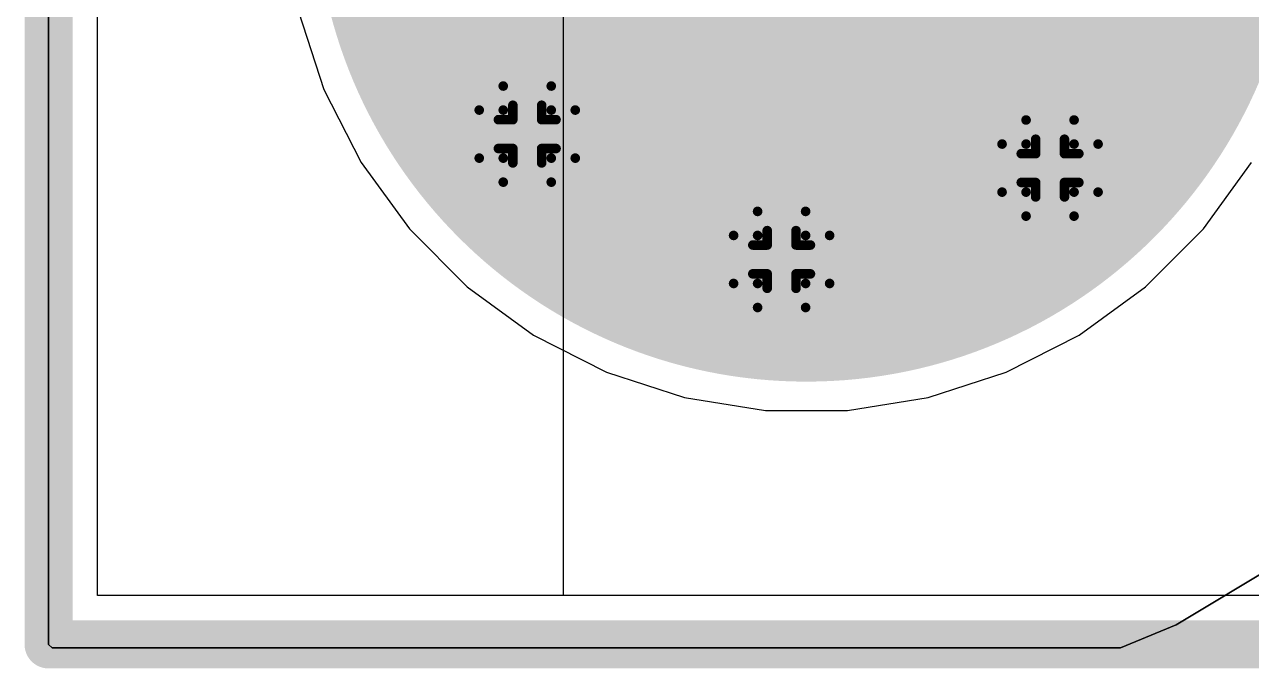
# Model space of a CAD drawing. Header units: inches. Extents: x -4 to 5258, y -4 to 5281.
# Drawn here: x -4.14 to 2.35, y -4.12 to -0.71 of the extents above; entities that cross this region are included whole.
import ezdxf

# ---------------------------------------------------------------- set-up
doc = ezdxf.new("R2010")
doc.units = ezdxf.units.IN
for name, color, linetype in [('Board Outline', 216, 'Continuous'), ('Bottom Layer', 5, 'Continuous'), ('Bottom Solder', 6, 'Continuous'), ('Drill Drawing', 1, 'Continuous'), ('Layer 1', 16, 'Continuous'), ('Layer 2', 76, 'Continuous'), ('Multi-Layer', 9, 'Continuous'), ('Pad Holes', 156, 'Continuous'), ('Top Layer', 1, 'Continuous'), ('Top Solder', 216, 'Continuous'), ('Via Holes', 16, 'Continuous')]:
    doc.layers.add(name, color=color, linetype=linetype)

msp = doc.modelspace()

# ---------------------------------------------------------------- hatches: boundary and pattern name
at = {"layer": 'Bottom Layer'}
h = msp.add_hatch(color=5, dxfattribs=at)
edge = h.paths.add_edge_path()
edge.add_arc((0, 0), 2.5, 0, 360)
h = msp.add_hatch(color=5, dxfattribs=at)
edge = h.paths.add_edge_path()
edge.add_arc((-1.4769, -1.2932), 0.3, 0, 360)
h = msp.add_hatch(color=5, dxfattribs=at)
edge = h.paths.add_edge_path()
edge.add_arc((1.289, -1.4728), 0.3, 0, 360)
h = msp.add_hatch(color=5, dxfattribs=at)
edge = h.paths.add_edge_path()
edge.add_arc((-0.1312, -1.9558), 0.3, 0, 360)
at = {"layer": 'Bottom Solder'}
h = msp.add_hatch(color=6, dxfattribs=at)
edge = h.paths.add_edge_path()
edge.add_arc((0, 0), 2.6016, 0, 360)
h = msp.add_hatch(color=6, dxfattribs=at)
edge = h.paths.add_edge_path()
edge.add_arc((-1.4769, -1.2932), 0.4016, 0, 360)
h = msp.add_hatch(color=6, dxfattribs=at)
edge = h.paths.add_edge_path()
edge.add_arc((1.289, -1.4728), 0.4016, 0, 360)
h = msp.add_hatch(color=6, dxfattribs=at)
edge = h.paths.add_edge_path()
edge.add_arc((-0.1312, -1.9558), 0.4016, 0, 360)
at = {"layer": 'Layer 1'}
h = msp.add_hatch(color=16, dxfattribs=at)
edge = h.paths.add_edge_path()
edge.add_arc((0, 0), 2.5, 0, 360)
h = msp.add_hatch(color=16, dxfattribs=at)
edge = h.paths.add_edge_path()
edge.add_arc((-1.4769, -1.2932), 0.3, 0, 360)
h = msp.add_hatch(color=16, dxfattribs=at)
edge = h.paths.add_edge_path()
edge.add_arc((1.289, -1.4728), 0.3, 0, 360)
h = msp.add_hatch(color=16, dxfattribs=at)
edge = h.paths.add_edge_path()
edge.add_arc((-0.1312, -1.9558), 0.3, 0, 360)
at = {"layer": 'Layer 2'}
h = msp.add_hatch(color=76, dxfattribs=at)
edge = h.paths.add_edge_path()
edge.add_arc((0, 0), 2.5, 0, 360)
h = msp.add_hatch(color=76, dxfattribs=at)
edge = h.paths.add_edge_path()
edge.add_arc((-1.4769, -1.2932), 0.3, 0, 360)
h = msp.add_hatch(color=76, dxfattribs=at)
edge = h.paths.add_edge_path()
edge.add_arc((1.289, -1.4728), 0.3, 0, 360)
h = msp.add_hatch(color=76, dxfattribs=at)
edge = h.paths.add_edge_path()
edge.add_arc((-0.1312, -1.9558), 0.3, 0, 360)
at = {"layer": 'Multi-Layer'}
h = msp.add_hatch(color=9, dxfattribs=at)
edge = h.paths.add_edge_path()
edge.add_arc((0, 0), 2.5, 0, 360)
at = {"layer": 'Pad Holes'}
h = msp.add_hatch(color=7, dxfattribs=at)
edge = h.paths.add_edge_path()
edge.add_arc((0, 0), 1.55, 0, 360)
at = {"layer": 'Top Layer'}
h = msp.add_hatch(color=1, dxfattribs=at)
edge = h.paths.add_edge_path()
edge.add_arc((0, 0), 2.5, 0, 360)
h = msp.add_hatch(color=1, dxfattribs=at)
edge = h.paths.add_edge_path()
edge.add_arc((-1.4769, -1.2932), 0.3, 0, 360)
h = msp.add_hatch(color=1, dxfattribs=at)
edge = h.paths.add_edge_path()
edge.add_arc((1.289, -1.4728), 0.3, 0, 360)
h = msp.add_hatch(color=1, dxfattribs=at)
edge = h.paths.add_edge_path()
edge.add_arc((-0.1312, -1.9558), 0.3, 0, 360)
at = {"layer": 'Top Solder'}
h = msp.add_hatch(color=216, dxfattribs=at)
edge = h.paths.add_edge_path()
edge.add_arc((0, 0), 2.6016, 0, 360)
h = msp.add_hatch(color=216, dxfattribs=at)
edge = h.paths.add_edge_path()
edge.add_arc((-1.4769, -1.2932), 0.4016, 0, 360)
h = msp.add_hatch(color=216, dxfattribs=at)
edge = h.paths.add_edge_path()
edge.add_arc((1.289, -1.4728), 0.4016, 0, 360)
h = msp.add_hatch(color=216, dxfattribs=at)
edge = h.paths.add_edge_path()
edge.add_arc((-0.1312, -1.9558), 0.4016, 0, 360)
at = {"layer": 'Via Holes'}
h = msp.add_hatch(color=7, dxfattribs=at)
edge = h.paths.add_edge_path()
edge.add_arc((-1.4769, -1.2932), 0.15, 0, 360)
h = msp.add_hatch(color=7, dxfattribs=at)
edge = h.paths.add_edge_path()
edge.add_arc((1.289, -1.4728), 0.15, 0, 360)
h = msp.add_hatch(color=7, dxfattribs=at)
edge = h.paths.add_edge_path()
edge.add_arc((-0.1312, -1.9558), 0.15, 0, 360)

# ---------------------------------------------------------------- linework, layer by layer
at = {"layer": 'Board Outline'}
for points in [[(-4.0093, -3.9907, 0.254, 0.254, 0), (-4.0093, 106.0093, 0.254, 0.254, 0)], [(-4.0093, -3.9907, 0.254, 0.254, 0), (145.9907, -3.9907, 0.254, 0.254, 0)]]:
    msp.add_lwpolyline(points, format="xyseb", dxfattribs=at)
msp.add_lwpolyline([(-4.0728, -3.9907, 0.127, 0.127, 1), (-3.9458, -3.9907, 0.127, 0.127, 1)], format="xyseb", close=True, dxfattribs=at)
msp.add_lwpolyline([(-4.0728, -3.9907, 0.127, 0.127, 1), (-3.9458, -3.9907, 0.127, 0.127, 1)], format="xyseb", close=True, dxfattribs=at)
at = {"layer": 'Bottom Layer'}
for p, q in [((-4.0093, 1.6607), (-4.0093, -3.9907)), ((1.9565, -3.8868), (2.5056, -3.5577)), ((1.6607, -4.0093), (1.9565, -3.8868)), ((-4.0093, -3.9907), (-3.9907, -4.0093)), ((-3.9907, -4.0093), (1.6607, -4.0093))]:
    msp.add_line(p, q, dxfattribs=at)
at = {"layer": 'Bottom Solder'}
for p, q in [((-4.0093, 1.6607), (-4.0093, -3.9907)), ((1.9565, -3.8868), (2.5056, -3.5577)), ((1.6607, -4.0093), (1.9565, -3.8868)), ((-4.0093, -3.9907), (-3.9907, -4.0093)), ((-3.9907, -4.0093), (1.6607, -4.0093))]:
    msp.add_line(p, q, dxfattribs=at)
at = {"layer": 'Drill Drawing'}
for points in [[(-1.6039, -1.1662, 0.0508, 0.0508, 0), (-1.6039, -1.0392, 0.0508, 0.0508, 0)], [(-1.6039, -1.0392, 0.0508, 0.0508, 0), (-1.3499, -1.0392, 0.0508, 0.0508, 0)], [(-1.3499, -1.1662, 0.0508, 0.0508, 0), (-1.3499, -1.0392, 0.0508, 0.0508, 0)], [(-1.7309, -1.4202, 0.0508, 0.0508, 0), (-1.7309, -1.1662, 0.0508, 0.0508, 0)], [(-1.7309, -1.1662, 0.0508, 0.0508, 0), (-1.6039, -1.1662, 0.0508, 0.0508, 0)], [(-1.5531, -1.217, 0.0508, 0.0508, 0), (-1.5531, -1.1408, 0.0508, 0.0508, 0)], [(-1.5531, -1.1408, 0.0508, 0.0508, 0), (-1.4007, -1.1408, 0.0508, 0.0508, 0)], [(-1.4007, -1.217, 0.0508, 0.0508, 0), (-1.4007, -1.1408, 0.0508, 0.0508, 0)], [(-1.3499, -1.1662, 0.0508, 0.0508, 0), (-1.2229, -1.1662, 0.0508, 0.0508, 0)], [(-1.2229, -1.4202, 0.0508, 0.0508, 0), (-1.2229, -1.1662, 0.0508, 0.0508, 0)], [(-1.6293, -1.3694, 0.0508, 0.0508, 0), (-1.6293, -1.217, 0.0508, 0.0508, 0)], [(-1.6293, -1.217, 0.0508, 0.0508, 0), (-1.5531, -1.217, 0.0508, 0.0508, 0)], [(-1.4007, -1.217, 0.0508, 0.0508, 0), (-1.3245, -1.217, 0.0508, 0.0508, 0)], [(-1.3245, -1.3694, 0.0508, 0.0508, 0), (-1.3245, -1.217, 0.0508, 0.0508, 0)], [(1.162, -1.3458, 0.0508, 0.0508, 0), (1.162, -1.2188, 0.0508, 0.0508, 0)], [(1.162, -1.2188, 0.0508, 0.0508, 0), (1.416, -1.2188, 0.0508, 0.0508, 0)], [(1.416, -1.3458, 0.0508, 0.0508, 0), (1.416, -1.2188, 0.0508, 0.0508, 0)], [(1.2128, -1.3966, 0.0508, 0.0508, 0), (1.2128, -1.3204, 0.0508, 0.0508, 0)], [(1.2128, -1.3204, 0.0508, 0.0508, 0), (1.3652, -1.3204, 0.0508, 0.0508, 0)], [(1.3652, -1.3966, 0.0508, 0.0508, 0), (1.3652, -1.3204, 0.0508, 0.0508, 0)], [(-1.6293, -1.3694, 0.0508, 0.0508, 0), (-1.5531, -1.3694, 0.0508, 0.0508, 0)], [(-1.5531, -1.4456, 0.0508, 0.0508, 0), (-1.5531, -1.3694, 0.0508, 0.0508, 0)], [(-1.4007, -1.3694, 0.0508, 0.0508, 0), (-1.3245, -1.3694, 0.0508, 0.0508, 0)], [(-1.4007, -1.4456, 0.0508, 0.0508, 0), (-1.4007, -1.3694, 0.0508, 0.0508, 0)], [(1.035, -1.5998, 0.0508, 0.0508, 0), (1.035, -1.3458, 0.0508, 0.0508, 0)], [(1.035, -1.3458, 0.0508, 0.0508, 0), (1.162, -1.3458, 0.0508, 0.0508, 0)], [(1.416, -1.3458, 0.0508, 0.0508, 0), (1.543, -1.3458, 0.0508, 0.0508, 0)], [(1.543, -1.5998, 0.0508, 0.0508, 0), (1.543, -1.3458, 0.0508, 0.0508, 0)], [(-1.7309, -1.4202, 0.0508, 0.0508, 0), (-1.6039, -1.4202, 0.0508, 0.0508, 0)], [(-1.6039, -1.5472, 0.0508, 0.0508, 0), (-1.6039, -1.4202, 0.0508, 0.0508, 0)], [(-1.5531, -1.4456, 0.0508, 0.0508, 0), (-1.4007, -1.4456, 0.0508, 0.0508, 0)], [(-1.3499, -1.4202, 0.0508, 0.0508, 0), (-1.2229, -1.4202, 0.0508, 0.0508, 0)], [(-1.3499, -1.5472, 0.0508, 0.0508, 0), (-1.3499, -1.4202, 0.0508, 0.0508, 0)], [(1.1366, -1.549, 0.0508, 0.0508, 0), (1.1366, -1.3966, 0.0508, 0.0508, 0)], [(1.1366, -1.3966, 0.0508, 0.0508, 0), (1.2128, -1.3966, 0.0508, 0.0508, 0)], [(1.3652, -1.3966, 0.0508, 0.0508, 0), (1.4414, -1.3966, 0.0508, 0.0508, 0)], [(1.4414, -1.549, 0.0508, 0.0508, 0), (1.4414, -1.3966, 0.0508, 0.0508, 0)], [(-1.6039, -1.5472, 0.0508, 0.0508, 0), (-1.3499, -1.5472, 0.0508, 0.0508, 0)], [(1.1366, -1.549, 0.0508, 0.0508, 0), (1.2128, -1.549, 0.0508, 0.0508, 0)], [(1.2128, -1.6252, 0.0508, 0.0508, 0), (1.2128, -1.549, 0.0508, 0.0508, 0)], [(1.3652, -1.549, 0.0508, 0.0508, 0), (1.4414, -1.549, 0.0508, 0.0508, 0)], [(1.3652, -1.6252, 0.0508, 0.0508, 0), (1.3652, -1.549, 0.0508, 0.0508, 0)], [(1.035, -1.5998, 0.0508, 0.0508, 0), (1.162, -1.5998, 0.0508, 0.0508, 0)], [(1.162, -1.7268, 0.0508, 0.0508, 0), (1.162, -1.5998, 0.0508, 0.0508, 0)], [(1.2128, -1.6252, 0.0508, 0.0508, 0), (1.3652, -1.6252, 0.0508, 0.0508, 0)], [(1.416, -1.5998, 0.0508, 0.0508, 0), (1.543, -1.5998, 0.0508, 0.0508, 0)], [(1.416, -1.7268, 0.0508, 0.0508, 0), (1.416, -1.5998, 0.0508, 0.0508, 0)], [(-0.2582, -1.8288, 0.0508, 0.0508, 0), (-0.2582, -1.7018, 0.0508, 0.0508, 0)], [(-0.2582, -1.7018, 0.0508, 0.0508, 0), (-0.0042, -1.7018, 0.0508, 0.0508, 0)], [(-0.0042, -1.8288, 0.0508, 0.0508, 0), (-0.0042, -1.7018, 0.0508, 0.0508, 0)], [(1.162, -1.7268, 0.0508, 0.0508, 0), (1.416, -1.7268, 0.0508, 0.0508, 0)], [(-0.3852, -2.0828, 0.0508, 0.0508, 0), (-0.3852, -1.8288, 0.0508, 0.0508, 0)], [(-0.3852, -1.8288, 0.0508, 0.0508, 0), (-0.2582, -1.8288, 0.0508, 0.0508, 0)], [(-0.2074, -1.8796, 0.0508, 0.0508, 0), (-0.2074, -1.8034, 0.0508, 0.0508, 0)], [(-0.2074, -1.8034, 0.0508, 0.0508, 0), (-0.055, -1.8034, 0.0508, 0.0508, 0)], [(-0.055, -1.8796, 0.0508, 0.0508, 0), (-0.055, -1.8034, 0.0508, 0.0508, 0)], [(-0.0042, -1.8288, 0.0508, 0.0508, 0), (0.1228, -1.8288, 0.0508, 0.0508, 0)], [(0.1228, -2.0828, 0.0508, 0.0508, 0), (0.1228, -1.8288, 0.0508, 0.0508, 0)], [(-0.2836, -2.032, 0.0508, 0.0508, 0), (-0.2836, -1.8796, 0.0508, 0.0508, 0)], [(-0.2836, -1.8796, 0.0508, 0.0508, 0), (-0.2074, -1.8796, 0.0508, 0.0508, 0)], [(-0.055, -1.8796, 0.0508, 0.0508, 0), (0.0212, -1.8796, 0.0508, 0.0508, 0)], [(0.0212, -2.032, 0.0508, 0.0508, 0), (0.0212, -1.8796, 0.0508, 0.0508, 0)], [(-0.2836, -2.032, 0.0508, 0.0508, 0), (-0.2074, -2.032, 0.0508, 0.0508, 0)], [(-0.2074, -2.1082, 0.0508, 0.0508, 0), (-0.2074, -2.032, 0.0508, 0.0508, 0)], [(-0.055, -2.032, 0.0508, 0.0508, 0), (0.0212, -2.032, 0.0508, 0.0508, 0)], [(-0.055, -2.1082, 0.0508, 0.0508, 0), (-0.055, -2.032, 0.0508, 0.0508, 0)], [(-0.3852, -2.0828, 0.0508, 0.0508, 0), (-0.2582, -2.0828, 0.0508, 0.0508, 0)], [(-0.2582, -2.2098, 0.0508, 0.0508, 0), (-0.2582, -2.0828, 0.0508, 0.0508, 0)], [(-0.0042, -2.0828, 0.0508, 0.0508, 0), (0.1228, -2.0828, 0.0508, 0.0508, 0)], [(-0.0042, -2.2098, 0.0508, 0.0508, 0), (-0.0042, -2.0828, 0.0508, 0.0508, 0)], [(-0.2074, -2.1082, 0.0508, 0.0508, 0), (-0.055, -2.1082, 0.0508, 0.0508, 0)], [(-0.2582, -2.2098, 0.0508, 0.0508, 0), (-0.0042, -2.2098, 0.0508, 0.0508, 0)]]:
    msp.add_lwpolyline(points, format="xyseb", dxfattribs=at)
for points in [[(-1.6166, -1.0392, 0.0254, 0.0254, 1), (-1.5912, -1.0392, 0.0254, 0.0254, 1)], [(-1.6166, -1.0392, 0.0254, 0.0254, 1), (-1.5912, -1.0392, 0.0254, 0.0254, 1)], [(-1.3626, -1.0392, 0.0254, 0.0254, 1), (-1.3372, -1.0392, 0.0254, 0.0254, 1)], [(-1.3626, -1.0392, 0.0254, 0.0254, 1), (-1.3372, -1.0392, 0.0254, 0.0254, 1)], [(-1.7436, -1.1662, 0.0254, 0.0254, 1), (-1.7182, -1.1662, 0.0254, 0.0254, 1)], [(-1.7436, -1.1662, 0.0254, 0.0254, 1), (-1.7182, -1.1662, 0.0254, 0.0254, 1)], [(-1.6166, -1.1662, 0.0254, 0.0254, 1), (-1.5912, -1.1662, 0.0254, 0.0254, 1)], [(-1.6166, -1.1662, 0.0254, 0.0254, 1), (-1.5912, -1.1662, 0.0254, 0.0254, 1)], [(-1.5658, -1.1408, 0.0254, 0.0254, 1), (-1.5404, -1.1408, 0.0254, 0.0254, 1)], [(-1.5658, -1.1408, 0.0254, 0.0254, 1), (-1.5404, -1.1408, 0.0254, 0.0254, 1)], [(-1.4134, -1.1408, 0.0254, 0.0254, 1), (-1.388, -1.1408, 0.0254, 0.0254, 1)], [(-1.4134, -1.1408, 0.0254, 0.0254, 1), (-1.388, -1.1408, 0.0254, 0.0254, 1)], [(-1.3626, -1.1662, 0.0254, 0.0254, 1), (-1.3372, -1.1662, 0.0254, 0.0254, 1)], [(-1.3626, -1.1662, 0.0254, 0.0254, 1), (-1.3372, -1.1662, 0.0254, 0.0254, 1)], [(-1.2356, -1.1662, 0.0254, 0.0254, 1), (-1.2102, -1.1662, 0.0254, 0.0254, 1)], [(-1.2356, -1.1662, 0.0254, 0.0254, 1), (-1.2102, -1.1662, 0.0254, 0.0254, 1)], [(-1.642, -1.217, 0.0254, 0.0254, 1), (-1.6166, -1.217, 0.0254, 0.0254, 1)], [(-1.642, -1.217, 0.0254, 0.0254, 1), (-1.6166, -1.217, 0.0254, 0.0254, 1)], [(-1.5658, -1.217, 0.0254, 0.0254, 1), (-1.5404, -1.217, 0.0254, 0.0254, 1)], [(-1.5658, -1.217, 0.0254, 0.0254, 1), (-1.5404, -1.217, 0.0254, 0.0254, 1)], [(-1.4134, -1.217, 0.0254, 0.0254, 1), (-1.388, -1.217, 0.0254, 0.0254, 1)], [(-1.4134, -1.217, 0.0254, 0.0254, 1), (-1.388, -1.217, 0.0254, 0.0254, 1)], [(-1.3372, -1.217, 0.0254, 0.0254, 1), (-1.3118, -1.217, 0.0254, 0.0254, 1)], [(-1.3372, -1.217, 0.0254, 0.0254, 1), (-1.3118, -1.217, 0.0254, 0.0254, 1)], [(1.1493, -1.2188, 0.0254, 0.0254, 1), (1.1747, -1.2188, 0.0254, 0.0254, 1)], [(1.1493, -1.2188, 0.0254, 0.0254, 1), (1.1747, -1.2188, 0.0254, 0.0254, 1)], [(1.4033, -1.2188, 0.0254, 0.0254, 1), (1.4287, -1.2188, 0.0254, 0.0254, 1)], [(1.4033, -1.2188, 0.0254, 0.0254, 1), (1.4287, -1.2188, 0.0254, 0.0254, 1)], [(1.2001, -1.3204, 0.0254, 0.0254, 1), (1.2255, -1.3204, 0.0254, 0.0254, 1)], [(1.2001, -1.3204, 0.0254, 0.0254, 1), (1.2255, -1.3204, 0.0254, 0.0254, 1)], [(1.3525, -1.3204, 0.0254, 0.0254, 1), (1.3779, -1.3204, 0.0254, 0.0254, 1)], [(1.3525, -1.3204, 0.0254, 0.0254, 1), (1.3779, -1.3204, 0.0254, 0.0254, 1)], [(-1.642, -1.3694, 0.0254, 0.0254, 1), (-1.6166, -1.3694, 0.0254, 0.0254, 1)], [(-1.642, -1.3694, 0.0254, 0.0254, 1), (-1.6166, -1.3694, 0.0254, 0.0254, 1)], [(-1.5658, -1.3694, 0.0254, 0.0254, 1), (-1.5404, -1.3694, 0.0254, 0.0254, 1)], [(-1.5658, -1.3694, 0.0254, 0.0254, 1), (-1.5404, -1.3694, 0.0254, 0.0254, 1)], [(-1.4134, -1.3694, 0.0254, 0.0254, 1), (-1.388, -1.3694, 0.0254, 0.0254, 1)], [(-1.4134, -1.3694, 0.0254, 0.0254, 1), (-1.388, -1.3694, 0.0254, 0.0254, 1)], [(-1.3372, -1.3694, 0.0254, 0.0254, 1), (-1.3118, -1.3694, 0.0254, 0.0254, 1)], [(-1.3372, -1.3694, 0.0254, 0.0254, 1), (-1.3118, -1.3694, 0.0254, 0.0254, 1)], [(1.0223, -1.3458, 0.0254, 0.0254, 1), (1.0477, -1.3458, 0.0254, 0.0254, 1)], [(1.0223, -1.3458, 0.0254, 0.0254, 1), (1.0477, -1.3458, 0.0254, 0.0254, 1)], [(1.1493, -1.3458, 0.0254, 0.0254, 1), (1.1747, -1.3458, 0.0254, 0.0254, 1)], [(1.1493, -1.3458, 0.0254, 0.0254, 1), (1.1747, -1.3458, 0.0254, 0.0254, 1)], [(1.4033, -1.3458, 0.0254, 0.0254, 1), (1.4287, -1.3458, 0.0254, 0.0254, 1)], [(1.4033, -1.3458, 0.0254, 0.0254, 1), (1.4287, -1.3458, 0.0254, 0.0254, 1)], [(1.5303, -1.3458, 0.0254, 0.0254, 1), (1.5557, -1.3458, 0.0254, 0.0254, 1)], [(1.5303, -1.3458, 0.0254, 0.0254, 1), (1.5557, -1.3458, 0.0254, 0.0254, 1)], [(-1.7436, -1.4202, 0.0254, 0.0254, 1), (-1.7182, -1.4202, 0.0254, 0.0254, 1)], [(-1.7436, -1.4202, 0.0254, 0.0254, 1), (-1.7182, -1.4202, 0.0254, 0.0254, 1)], [(-1.6166, -1.4202, 0.0254, 0.0254, 1), (-1.5912, -1.4202, 0.0254, 0.0254, 1)], [(-1.6166, -1.4202, 0.0254, 0.0254, 1), (-1.5912, -1.4202, 0.0254, 0.0254, 1)], [(-1.5658, -1.4456, 0.0254, 0.0254, 1), (-1.5404, -1.4456, 0.0254, 0.0254, 1)], [(-1.5658, -1.4456, 0.0254, 0.0254, 1), (-1.5404, -1.4456, 0.0254, 0.0254, 1)], [(-1.4134, -1.4456, 0.0254, 0.0254, 1), (-1.388, -1.4456, 0.0254, 0.0254, 1)], [(-1.4134, -1.4456, 0.0254, 0.0254, 1), (-1.388, -1.4456, 0.0254, 0.0254, 1)], [(-1.3626, -1.4202, 0.0254, 0.0254, 1), (-1.3372, -1.4202, 0.0254, 0.0254, 1)], [(-1.3626, -1.4202, 0.0254, 0.0254, 1), (-1.3372, -1.4202, 0.0254, 0.0254, 1)], [(-1.2356, -1.4202, 0.0254, 0.0254, 1), (-1.2102, -1.4202, 0.0254, 0.0254, 1)], [(-1.2356, -1.4202, 0.0254, 0.0254, 1), (-1.2102, -1.4202, 0.0254, 0.0254, 1)], [(1.1239, -1.3966, 0.0254, 0.0254, 1), (1.1493, -1.3966, 0.0254, 0.0254, 1)], [(1.1239, -1.3966, 0.0254, 0.0254, 1), (1.1493, -1.3966, 0.0254, 0.0254, 1)], [(1.2001, -1.3966, 0.0254, 0.0254, 1), (1.2255, -1.3966, 0.0254, 0.0254, 1)], [(1.2001, -1.3966, 0.0254, 0.0254, 1), (1.2255, -1.3966, 0.0254, 0.0254, 1)], [(1.3525, -1.3966, 0.0254, 0.0254, 1), (1.3779, -1.3966, 0.0254, 0.0254, 1)], [(1.3525, -1.3966, 0.0254, 0.0254, 1), (1.3779, -1.3966, 0.0254, 0.0254, 1)], [(1.4287, -1.3966, 0.0254, 0.0254, 1), (1.4541, -1.3966, 0.0254, 0.0254, 1)], [(1.4287, -1.3966, 0.0254, 0.0254, 1), (1.4541, -1.3966, 0.0254, 0.0254, 1)], [(-1.6166, -1.5472, 0.0254, 0.0254, 1), (-1.5912, -1.5472, 0.0254, 0.0254, 1)], [(-1.6166, -1.5472, 0.0254, 0.0254, 1), (-1.5912, -1.5472, 0.0254, 0.0254, 1)], [(-1.3626, -1.5472, 0.0254, 0.0254, 1), (-1.3372, -1.5472, 0.0254, 0.0254, 1)], [(-1.3626, -1.5472, 0.0254, 0.0254, 1), (-1.3372, -1.5472, 0.0254, 0.0254, 1)], [(1.1239, -1.549, 0.0254, 0.0254, 1), (1.1493, -1.549, 0.0254, 0.0254, 1)], [(1.1239, -1.549, 0.0254, 0.0254, 1), (1.1493, -1.549, 0.0254, 0.0254, 1)], [(1.2001, -1.549, 0.0254, 0.0254, 1), (1.2255, -1.549, 0.0254, 0.0254, 1)], [(1.2001, -1.549, 0.0254, 0.0254, 1), (1.2255, -1.549, 0.0254, 0.0254, 1)], [(1.3525, -1.549, 0.0254, 0.0254, 1), (1.3779, -1.549, 0.0254, 0.0254, 1)], [(1.3525, -1.549, 0.0254, 0.0254, 1), (1.3779, -1.549, 0.0254, 0.0254, 1)], [(1.4287, -1.549, 0.0254, 0.0254, 1), (1.4541, -1.549, 0.0254, 0.0254, 1)], [(1.4287, -1.549, 0.0254, 0.0254, 1), (1.4541, -1.549, 0.0254, 0.0254, 1)], [(1.0223, -1.5998, 0.0254, 0.0254, 1), (1.0477, -1.5998, 0.0254, 0.0254, 1)], [(1.0223, -1.5998, 0.0254, 0.0254, 1), (1.0477, -1.5998, 0.0254, 0.0254, 1)], [(1.1493, -1.5998, 0.0254, 0.0254, 1), (1.1747, -1.5998, 0.0254, 0.0254, 1)], [(1.1493, -1.5998, 0.0254, 0.0254, 1), (1.1747, -1.5998, 0.0254, 0.0254, 1)], [(1.2001, -1.6252, 0.0254, 0.0254, 1), (1.2255, -1.6252, 0.0254, 0.0254, 1)], [(1.2001, -1.6252, 0.0254, 0.0254, 1), (1.2255, -1.6252, 0.0254, 0.0254, 1)], [(1.3525, -1.6252, 0.0254, 0.0254, 1), (1.3779, -1.6252, 0.0254, 0.0254, 1)], [(1.3525, -1.6252, 0.0254, 0.0254, 1), (1.3779, -1.6252, 0.0254, 0.0254, 1)], [(1.4033, -1.5998, 0.0254, 0.0254, 1), (1.4287, -1.5998, 0.0254, 0.0254, 1)], [(1.4033, -1.5998, 0.0254, 0.0254, 1), (1.4287, -1.5998, 0.0254, 0.0254, 1)], [(1.5303, -1.5998, 0.0254, 0.0254, 1), (1.5557, -1.5998, 0.0254, 0.0254, 1)], [(1.5303, -1.5998, 0.0254, 0.0254, 1), (1.5557, -1.5998, 0.0254, 0.0254, 1)], [(-0.2709, -1.7018, 0.0254, 0.0254, 1), (-0.2455, -1.7018, 0.0254, 0.0254, 1)], [(-0.2709, -1.7018, 0.0254, 0.0254, 1), (-0.2455, -1.7018, 0.0254, 0.0254, 1)], [(-0.0169, -1.7018, 0.0254, 0.0254, 1), (0.0085, -1.7018, 0.0254, 0.0254, 1)], [(-0.0169, -1.7018, 0.0254, 0.0254, 1), (0.0085, -1.7018, 0.0254, 0.0254, 1)], [(1.1493, -1.7268, 0.0254, 0.0254, 1), (1.1747, -1.7268, 0.0254, 0.0254, 1)], [(1.1493, -1.7268, 0.0254, 0.0254, 1), (1.1747, -1.7268, 0.0254, 0.0254, 1)], [(1.4033, -1.7268, 0.0254, 0.0254, 1), (1.4287, -1.7268, 0.0254, 0.0254, 1)], [(1.4033, -1.7268, 0.0254, 0.0254, 1), (1.4287, -1.7268, 0.0254, 0.0254, 1)], [(-0.3979, -1.8288, 0.0254, 0.0254, 1), (-0.3725, -1.8288, 0.0254, 0.0254, 1)], [(-0.3979, -1.8288, 0.0254, 0.0254, 1), (-0.3725, -1.8288, 0.0254, 0.0254, 1)], [(-0.2709, -1.8288, 0.0254, 0.0254, 1), (-0.2455, -1.8288, 0.0254, 0.0254, 1)], [(-0.2709, -1.8288, 0.0254, 0.0254, 1), (-0.2455, -1.8288, 0.0254, 0.0254, 1)], [(-0.2201, -1.8034, 0.0254, 0.0254, 1), (-0.1947, -1.8034, 0.0254, 0.0254, 1)], [(-0.2201, -1.8034, 0.0254, 0.0254, 1), (-0.1947, -1.8034, 0.0254, 0.0254, 1)], [(-0.0677, -1.8034, 0.0254, 0.0254, 1), (-0.0423, -1.8034, 0.0254, 0.0254, 1)], [(-0.0677, -1.8034, 0.0254, 0.0254, 1), (-0.0423, -1.8034, 0.0254, 0.0254, 1)], [(-0.0169, -1.8288, 0.0254, 0.0254, 1), (0.0085, -1.8288, 0.0254, 0.0254, 1)], [(-0.0169, -1.8288, 0.0254, 0.0254, 1), (0.0085, -1.8288, 0.0254, 0.0254, 1)], [(0.1101, -1.8288, 0.0254, 0.0254, 1), (0.1355, -1.8288, 0.0254, 0.0254, 1)], [(0.1101, -1.8288, 0.0254, 0.0254, 1), (0.1355, -1.8288, 0.0254, 0.0254, 1)], [(-0.2963, -1.8796, 0.0254, 0.0254, 1), (-0.2709, -1.8796, 0.0254, 0.0254, 1)], [(-0.2963, -1.8796, 0.0254, 0.0254, 1), (-0.2709, -1.8796, 0.0254, 0.0254, 1)], [(-0.2201, -1.8796, 0.0254, 0.0254, 1), (-0.1947, -1.8796, 0.0254, 0.0254, 1)], [(-0.2201, -1.8796, 0.0254, 0.0254, 1), (-0.1947, -1.8796, 0.0254, 0.0254, 1)], [(-0.0677, -1.8796, 0.0254, 0.0254, 1), (-0.0423, -1.8796, 0.0254, 0.0254, 1)], [(-0.0677, -1.8796, 0.0254, 0.0254, 1), (-0.0423, -1.8796, 0.0254, 0.0254, 1)], [(0.0085, -1.8796, 0.0254, 0.0254, 1), (0.0339, -1.8796, 0.0254, 0.0254, 1)], [(0.0085, -1.8796, 0.0254, 0.0254, 1), (0.0339, -1.8796, 0.0254, 0.0254, 1)], [(-0.2963, -2.032, 0.0254, 0.0254, 1), (-0.2709, -2.032, 0.0254, 0.0254, 1)], [(-0.2963, -2.032, 0.0254, 0.0254, 1), (-0.2709, -2.032, 0.0254, 0.0254, 1)], [(-0.2201, -2.032, 0.0254, 0.0254, 1), (-0.1947, -2.032, 0.0254, 0.0254, 1)], [(-0.2201, -2.032, 0.0254, 0.0254, 1), (-0.1947, -2.032, 0.0254, 0.0254, 1)], [(-0.0677, -2.032, 0.0254, 0.0254, 1), (-0.0423, -2.032, 0.0254, 0.0254, 1)], [(-0.0677, -2.032, 0.0254, 0.0254, 1), (-0.0423, -2.032, 0.0254, 0.0254, 1)], [(0.0085, -2.032, 0.0254, 0.0254, 1), (0.0339, -2.032, 0.0254, 0.0254, 1)], [(0.0085, -2.032, 0.0254, 0.0254, 1), (0.0339, -2.032, 0.0254, 0.0254, 1)], [(-0.3979, -2.0828, 0.0254, 0.0254, 1), (-0.3725, -2.0828, 0.0254, 0.0254, 1)], [(-0.3979, -2.0828, 0.0254, 0.0254, 1), (-0.3725, -2.0828, 0.0254, 0.0254, 1)], [(-0.2709, -2.0828, 0.0254, 0.0254, 1), (-0.2455, -2.0828, 0.0254, 0.0254, 1)], [(-0.2709, -2.0828, 0.0254, 0.0254, 1), (-0.2455, -2.0828, 0.0254, 0.0254, 1)], [(-0.0169, -2.0828, 0.0254, 0.0254, 1), (0.0085, -2.0828, 0.0254, 0.0254, 1)], [(-0.0169, -2.0828, 0.0254, 0.0254, 1), (0.0085, -2.0828, 0.0254, 0.0254, 1)], [(0.1101, -2.0828, 0.0254, 0.0254, 1), (0.1355, -2.0828, 0.0254, 0.0254, 1)], [(0.1101, -2.0828, 0.0254, 0.0254, 1), (0.1355, -2.0828, 0.0254, 0.0254, 1)], [(-0.2201, -2.1082, 0.0254, 0.0254, 1), (-0.1947, -2.1082, 0.0254, 0.0254, 1)], [(-0.2201, -2.1082, 0.0254, 0.0254, 1), (-0.1947, -2.1082, 0.0254, 0.0254, 1)], [(-0.0677, -2.1082, 0.0254, 0.0254, 1), (-0.0423, -2.1082, 0.0254, 0.0254, 1)], [(-0.0677, -2.1082, 0.0254, 0.0254, 1), (-0.0423, -2.1082, 0.0254, 0.0254, 1)], [(-0.2709, -2.2098, 0.0254, 0.0254, 1), (-0.2455, -2.2098, 0.0254, 0.0254, 1)], [(-0.2709, -2.2098, 0.0254, 0.0254, 1), (-0.2455, -2.2098, 0.0254, 0.0254, 1)], [(-0.0169, -2.2098, 0.0254, 0.0254, 1), (0.0085, -2.2098, 0.0254, 0.0254, 1)], [(-0.0169, -2.2098, 0.0254, 0.0254, 1), (0.0085, -2.2098, 0.0254, 0.0254, 1)]]:
    msp.add_lwpolyline(points, format="xyseb", close=True, dxfattribs=at)
at = {"layer": 'Layer 1'}
for p, q in [((-3.7504, -3.7317), (-3.7504, 105.7504)), ((-1.287, 20.8297), (-1.287, -3.7317)), ((-3.7504, -3.7317), (-3.7504, 7.156)), ((-1.287, -3.7317), (-3.7504, -3.7317)), ((145.7317, -3.7317), (-3.7504, -3.7317))]:
    msp.add_line(p, q, dxfattribs=at)
at = {"layer": 'Layer 2'}
for p, q in [((-3.7504, -3.7317), (-3.7504, 94.5155)), ((-2.6862, -0.6449), (-2.5522, -1.0572)), ((-2.5522, -1.0572), (-2.3554, -1.4434)), ((-2.3554, -1.4434), (-2.1006, -1.7941)), ((2.1006, -1.7941), (2.3554, -1.4434)), ((-2.1006, -1.7941), (-1.7941, -2.1006)), ((1.7941, -2.1006), (2.1006, -1.7941)), ((-1.7941, -2.1006), (-1.4434, -2.3554)), ((1.4434, -2.3554), (1.7941, -2.1006)), ((-1.4434, -2.3554), (-1.0572, -2.5522)), ((1.0572, -2.5522), (1.4434, -2.3554)), ((-1.0572, -2.5522), (-0.6449, -2.6862)), ((0.6449, -2.6862), (1.0572, -2.5522)), ((-0.6449, -2.6862), (-0.2167, -2.754)), ((0.2167, -2.754), (0.6449, -2.6862)), ((-0.2167, -2.754), (0.2167, -2.754)), ((43.3725, -3.7317), (-3.7504, -3.7317))]:
    msp.add_line(p, q, dxfattribs=at)
at = {"layer": 'Top Layer'}
for p, q in [((-4.0093, 1.6607), (-4.0093, -3.9907)), ((1.9565, -3.8868), (2.5056, -3.5577)), ((1.6607, -4.0093), (1.9565, -3.8868)), ((-4.0093, -3.9907), (-3.9907, -4.0093)), ((-3.9907, -4.0093), (1.6607, -4.0093))]:
    msp.add_line(p, q, dxfattribs=at)
at = {"layer": 'Top Solder'}
for p, q in [((-4.0093, -3.9907), (-4.0093, 1.6607)), ((2.5056, -3.5577), (1.9565, -3.8868)), ((1.9565, -3.8868), (1.6607, -4.0093)), ((-3.9907, -4.0093), (-4.0093, -3.9907)), ((1.6607, -4.0093), (-3.9907, -4.0093)), ((1.6607, -4.0093), (1.6607, -4.0093))]:
    msp.add_line(p, q, dxfattribs=at)

doc.saveas('drawing.dxf')
